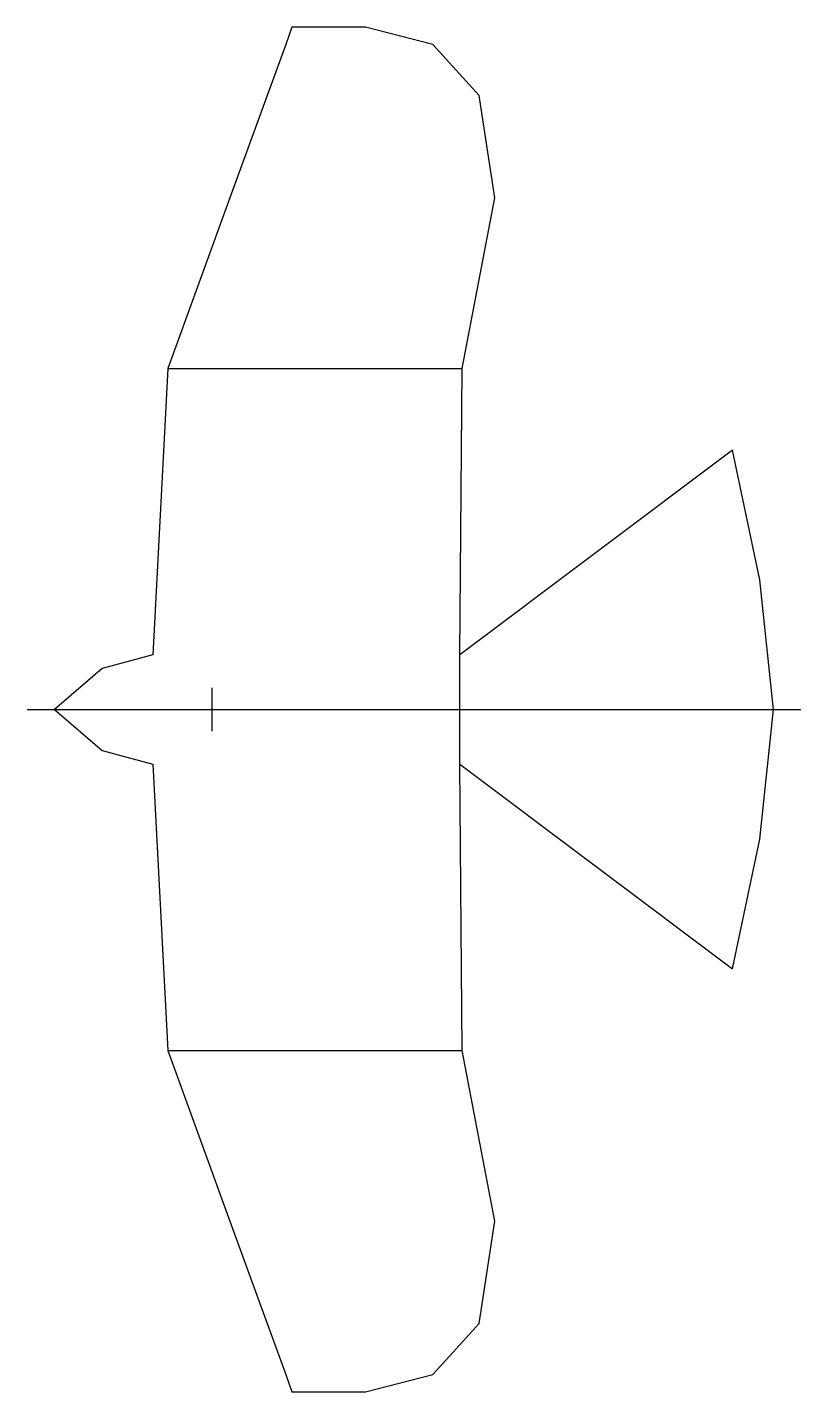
# Model space of a CAD drawing. Header units: millimetres. Extents: x -22 to 119, y -125 to 125.
import ezdxf

# ---------------------------------------------------------------- set-up
doc = ezdxf.new("R2010")
doc.units = ezdxf.units.MM
for name, color, linetype in [('CENTRELINE', 8, 'CONTINUOUS'), ('CG_MARKS', 5, 'CONTINUOUS'), ('HINGE_BEND_UP', 1, 'CONTINUOUS'), ('OUTLINE', 7, 'CONTINUOUS'), ('WRIST_MARKER', 3, 'CONTINUOUS')]:
    doc.layers.add(name, color=color, linetype=linetype)

msp = doc.modelspace()

# ---------------------------------------------------------------- linework, layer by layer
at = {"layer": 'CENTRELINE'}
msp.add_line((-22.5, 0), (119.2787, 0), dxfattribs=at)
at = {"layer": 'CG_MARKS'}
msp.add_line((11.3776, -4), (11.3776, 4), dxfattribs=at)
at = {"layer": 'HINGE_BEND_UP'}
msp.add_line((56.7787, -10), (56.7787, 10), dxfattribs=at)
at = {"layer": 'OUTLINE'}
for p, q in [((26.0236, 125), (24.8862, 121.875)), ((39.5086, 125), (26.0236, 125)), ((51.8561, 121.875), (39.5086, 125)), ((24.8862, 121.875), (21.474, 112.5)), ((60.3107, 112.5), (51.8561, 121.875)), ((21.474, 112.5), (14.6496, 93.75)), ((63.1954, 93.75), (60.3107, 112.5)), ((14.6496, 93.75), (3.2755, 62.5)), ((57.2153, 62.5), (63.1954, 93.75)), ((3.2755, 62.5), (0.5241, 10)), ((56.7787, 10), (57.2153, 62.5)), ((106.7787, 47.5), (56.7787, 10)), ((111.7787, 23.75), (106.7787, 47.5)), ((114.2787, 0), (111.7787, 23.75)), ((0.5241, 10), (-8.75, 7.5)), ((-8.75, 7.5), (-17.5, 0)), ((-17.5, 0), (-8.75, -7.5)), ((111.7787, -23.75), (114.2787, 0)), ((-8.75, -7.5), (0.5241, -10)), ((0.5241, -10), (3.2755, -62.5)), ((57.2153, -62.5), (56.7787, -10)), ((56.7787, -10), (106.7787, -47.5)), ((106.7787, -47.5), (111.7787, -23.75)), ((3.2755, -62.5), (14.6496, -93.75)), ((63.1954, -93.75), (57.2153, -62.5)), ((14.6496, -93.75), (21.474, -112.5)), ((60.3107, -112.5), (63.1954, -93.75)), ((21.474, -112.5), (24.8862, -121.875)), ((51.8561, -121.875), (60.3107, -112.5)), ((24.8862, -121.875), (26.0236, -125)), ((39.5086, -125), (51.8561, -121.875)), ((26.0236, -125), (39.5086, -125))]:
    msp.add_line(p, q, dxfattribs=at)
at = {"layer": 'WRIST_MARKER'}
for p, q in [((3.2755, 62.5), (57.2153, 62.5)), ((3.2755, -62.5), (57.2153, -62.5))]:
    msp.add_line(p, q, dxfattribs=at)

doc.saveas('drawing.dxf')
